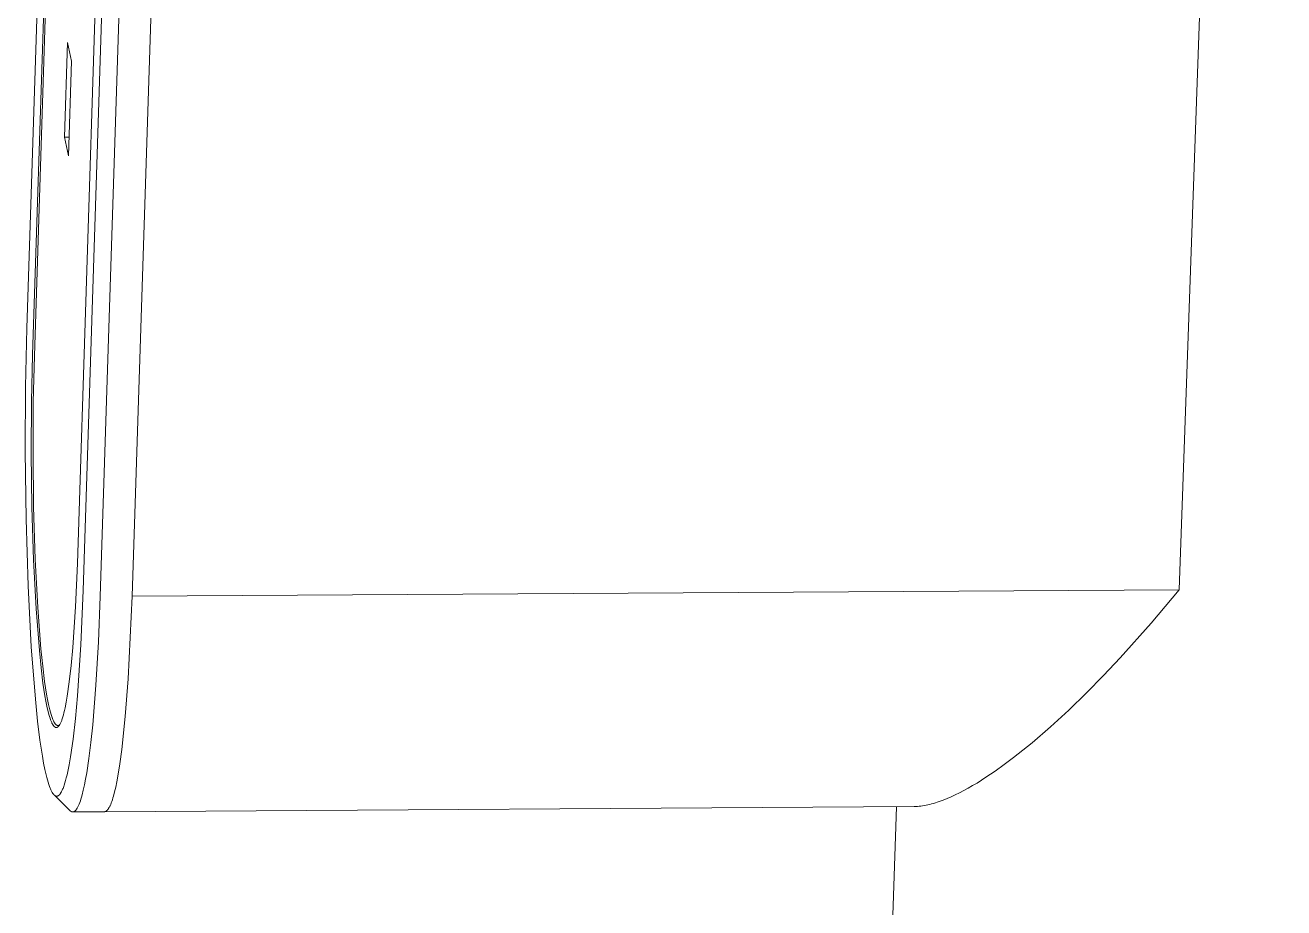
# Model space of a CAD drawing. Header units: millimetres. Extents: x 492 to 7139, y 278 to 5201.
# Drawn here: x 6151.1 to 6302.4, y 3116 to 3222.2 of the extents above; entities that cross this region are included whole.
import ezdxf

# ---------------------------------------------------------------- set-up
doc = ezdxf.new("R2010")
doc.units = ezdxf.units.MM
doc.layers.add('ZANO_R', color=7, linetype='Continuous', lineweight=0)

msp = doc.modelspace()

# ---------------------------------------------------------------- linework, layer by layer
at = {"layer": 'ZANO_R'}
for p, q in [((6168.82, 3512.79), (6157.36, 3157.39)), ((6158.05, 3154.17), (6169.52, 3509.69)), ((6289.85, 3154.24), (6302.42, 3509.39)), ((6160.12, 3153.43), (6171.61, 3508.98)), ((6175.46, 3509), (6163.94, 3153.46)), ((6155.27, 3309.61), (6151.29, 3185.69)), ((6151.98, 3182.49), (6155.93, 3305.69)), ((6156.1, 3304.22), (6152.19, 3182.4)), ((6155.82, 3208.67), (6156.19, 3220.06)), ((6156.19, 3220.06), (6156.67, 3217.84)), ((6156.67, 3217.84), (6156.3, 3206.45)), ((6155.82, 3208.67), (6156.37, 3208.67)), ((6156.3, 3206.45), (6155.82, 3208.67)), ((6151.29, 3185.69), (6151.13, 3178.64)), ((6151.85, 3176.87), (6151.98, 3182.49)), ((6152.19, 3182.4), (6152.06, 3176.82)), ((6151.13, 3178.64), (6151.09, 3170.86)), ((6151.81, 3170.68), (6151.85, 3176.87)), ((6152.06, 3176.82), (6152.03, 3170.68)), ((6151.09, 3170.86), (6151.19, 3162.73)), ((6151.89, 3164.2), (6151.81, 3170.68)), ((6152.03, 3170.68), (6152.1, 3164.24)), ((6152.09, 3157.83), (6151.89, 3164.2)), ((6152.1, 3164.24), (6152.3, 3157.92)), ((6151.19, 3162.73), (6151.43, 3154.73)), ((6152.39, 3151.96), (6152.09, 3157.83)), ((6152.3, 3157.92), (6152.6, 3152.1)), ((6157.36, 3157.39), (6157.14, 3152.18)), ((6151.43, 3154.73), (6151.81, 3147.37)), ((6157.77, 3147.63), (6158.05, 3154.17)), ((6289.85, 3154.24), (6163.94, 3153.46)), ((6286.47, 3150.23), (6289.85, 3154.24)), ((6159.9, 3148), (6160.12, 3153.43)), ((6163.94, 3153.46), (6163.46, 3143.52)), ((6152.79, 3146.96), (6152.39, 3151.96)), ((6152.6, 3152.1), (6152.99, 3147.13)), ((6157.14, 3152.18), (6156.81, 3147.32)), ((6282.74, 3146.06), (6286.47, 3150.23)), ((6159.6, 3142.78), (6159.9, 3148)), ((6151.81, 3147.37), (6152.31, 3141.08)), ((6153, 3144.85), (6152.79, 3146.96)), ((6152.99, 3147.13), (6153.21, 3145.04)), ((6156.81, 3147.32), (6156.62, 3145.13)), ((6157.37, 3141.51), (6157.77, 3147.63)), ((6153.23, 3143.03), (6153, 3144.85)), ((6153.21, 3145.04), (6153.43, 3143.23)), ((6156.62, 3145.13), (6156.39, 3143.16)), ((6280.75, 3143.95), (6282.74, 3146.06)), ((6153.43, 3143.23), (6153.67, 3141.71)), ((6156.39, 3143.16), (6156.15, 3141.45)), ((6163.46, 3143.52), (6163.12, 3139)), ((6278.68, 3141.85), (6280.75, 3143.95)), ((6153.47, 3141.49), (6153.23, 3143.03)), ((6153.67, 3141.71), (6153.79, 3141.05)), ((6159.21, 3138.02), (6159.6, 3142.78)), ((6276.55, 3139.78), (6278.68, 3141.85)), ((6152.31, 3141.08), (6152.58, 3138.43)), ((6153.59, 3140.83), (6153.47, 3141.49)), ((6153.71, 3140.24), (6153.59, 3140.83)), ((6153.83, 3139.71), (6153.71, 3140.24)), ((6153.79, 3141.05), (6153.9, 3140.46)), ((6153.9, 3140.46), (6153.98, 3140.13)), ((6153.98, 3140.13), (6154.05, 3139.81)), ((6156.02, 3140.71), (6155.89, 3140.04)), ((6156.15, 3141.45), (6156.02, 3140.71)), ((6157.12, 3138.76), (6157.37, 3141.51)), ((6153.89, 3139.46), (6153.83, 3139.71)), ((6153.95, 3139.23), (6153.89, 3139.46)), ((6154.02, 3139.01), (6153.95, 3139.23)), ((6154.08, 3138.81), (6154.02, 3139.01)), ((6154.05, 3139.81), (6154.13, 3139.51)), ((6154.15, 3138.62), (6154.08, 3138.81)), ((6154.13, 3139.51), (6154.21, 3139.24)), ((6154.18, 3138.53), (6154.15, 3138.62)), ((6154.21, 3139.24), (6154.29, 3138.99)), ((6154.29, 3138.99), (6154.33, 3138.87)), ((6154.33, 3138.87), (6154.37, 3138.76)), ((6154.37, 3138.76), (6154.42, 3138.66)), ((6154.42, 3138.66), (6154.46, 3138.56)), ((6155.51, 3138.62), (6155.48, 3138.53)), ((6155.55, 3138.73), (6155.51, 3138.62)), ((6155.62, 3138.95), (6155.55, 3138.73)), ((6155.69, 3139.19), (6155.62, 3138.95)), ((6155.75, 3139.45), (6155.69, 3139.19)), ((6155.82, 3139.74), (6155.75, 3139.45)), ((6155.89, 3140.04), (6155.82, 3139.74)), ((6156.84, 3136.29), (6157.12, 3138.76)), ((6163.12, 3139), (6162.7, 3135.04)), ((6274.36, 3137.77), (6276.55, 3139.78)), ((6152.58, 3138.43), (6152.87, 3136.15)), ((6154.21, 3138.45), (6154.18, 3138.53)), ((6154.24, 3138.37), (6154.21, 3138.45)), ((6154.28, 3138.29), (6154.24, 3138.37)), ((6154.31, 3138.22), (6154.28, 3138.29)), ((6154.35, 3138.15), (6154.31, 3138.22)), ((6154.38, 3138.09), (6154.35, 3138.15)), ((6154.41, 3138.03), (6154.38, 3138.09)), ((6154.43, 3138), (6154.41, 3138.03)), ((6154.45, 3137.97), (6154.43, 3138)), ((6154.47, 3137.95), (6154.45, 3137.97)), ((6154.46, 3138.56), (6154.5, 3138.47)), ((6154.48, 3137.92), (6154.47, 3137.95)), ((6154.5, 3137.9), (6154.48, 3137.92)), ((6154.5, 3138.47), (6154.54, 3138.38)), ((6154.52, 3137.88), (6154.5, 3137.9)), ((6154.53, 3137.86), (6154.52, 3137.88)), ((6154.55, 3137.84), (6154.53, 3137.86)), ((6154.54, 3138.38), (6154.56, 3138.34)), ((6154.57, 3137.82), (6154.55, 3137.84)), ((6154.56, 3138.34), (6154.58, 3138.3)), ((6154.59, 3137.8), (6154.57, 3137.82)), ((6154.58, 3138.3), (6154.6, 3138.27)), ((6154.6, 3137.79), (6154.59, 3137.8)), ((6154.6, 3138.27), (6154.63, 3138.23)), ((6154.62, 3137.77), (6154.6, 3137.79)), ((6154.64, 3137.76), (6154.62, 3137.77)), ((6154.63, 3138.23), (6154.65, 3138.2)), ((6154.66, 3137.74), (6154.64, 3137.76)), ((6154.65, 3138.2), (6154.67, 3138.17)), ((6154.67, 3137.73), (6154.66, 3137.74)), ((6154.67, 3138.17), (6154.69, 3138.14)), ((6154.69, 3137.72), (6154.67, 3137.73)), ((6154.69, 3138.14), (6154.71, 3138.11)), ((6154.71, 3137.71), (6154.69, 3137.72)), ((6154.71, 3138.11), (6154.72, 3138.1)), ((6154.73, 3137.7), (6154.71, 3137.71)), ((6154.72, 3138.1), (6154.73, 3138.09)), ((6154.73, 3138.09), (6154.74, 3138.08)), ((6154.75, 3137.7), (6154.73, 3137.7)), ((6154.74, 3138.08), (6154.76, 3138.06)), ((6154.76, 3137.69), (6154.75, 3137.7)), ((6154.76, 3138.06), (6154.77, 3138.05)), ((6154.78, 3137.69), (6154.76, 3137.69)), ((6154.77, 3138.05), (6154.78, 3138.04)), ((6154.78, 3138.04), (6154.79, 3138.03)), ((6154.8, 3137.69), (6154.78, 3137.69)), ((6154.79, 3138.03), (6154.8, 3138.02)), ((6154.8, 3138.02), (6154.81, 3138.01)), ((6154.82, 3137.68), (6154.8, 3137.69)), ((6154.81, 3138.01), (6154.82, 3138)), ((6154.82, 3138), (6154.83, 3137.99)), ((6154.83, 3137.68), (6154.82, 3137.68)), ((6154.83, 3137.99), (6154.84, 3137.99)), ((6154.85, 3137.68), (6154.83, 3137.68)), ((6154.84, 3137.99), (6154.85, 3137.98)), ((6154.85, 3137.98), (6154.86, 3137.97)), ((6154.87, 3137.69), (6154.85, 3137.68)), ((6154.86, 3137.97), (6154.88, 3137.97)), ((6154.89, 3137.69), (6154.87, 3137.69)), ((6154.88, 3137.97), (6154.89, 3137.96)), ((6154.89, 3137.96), (6154.9, 3137.95)), ((6154.91, 3137.69), (6154.89, 3137.69)), ((6154.9, 3137.95), (6154.9, 3137.95)), ((6154.9, 3137.95), (6154.91, 3137.95)), ((6154.91, 3137.95), (6154.91, 3137.95)), ((6154.91, 3137.95), (6154.92, 3137.94)), ((6154.92, 3137.7), (6154.91, 3137.69)), ((6154.92, 3137.94), (6154.93, 3137.94)), ((6154.94, 3137.71), (6154.92, 3137.7)), ((6154.93, 3137.94), (6154.93, 3137.94)), ((6154.93, 3137.94), (6154.94, 3137.94)), ((6154.94, 3137.94), (6154.94, 3137.94)), ((6154.94, 3137.94), (6154.95, 3137.93)), ((6154.96, 3137.71), (6154.94, 3137.71)), ((6154.95, 3137.93), (6154.95, 3137.93)), ((6154.95, 3137.93), (6154.96, 3137.93)), ((6154.96, 3137.93), (6154.96, 3137.93)), ((6154.96, 3137.93), (6154.97, 3137.93)), ((6154.98, 3137.72), (6154.96, 3137.71)), ((6154.97, 3137.93), (6154.97, 3137.93)), ((6154.97, 3137.93), (6154.98, 3137.93)), ((6154.98, 3137.93), (6154.99, 3137.93)), ((6154.99, 3137.74), (6154.98, 3137.72)), ((6154.99, 3137.93), (6154.99, 3137.92)), ((6154.99, 3137.92), (6155, 3137.92)), ((6155.01, 3137.75), (6154.99, 3137.74)), ((6155, 3137.92), (6155, 3137.92)), ((6155, 3137.92), (6155.01, 3137.92)), ((6155.01, 3137.92), (6155.01, 3137.92)), ((6155.01, 3137.92), (6155.02, 3137.92)), ((6155.03, 3137.76), (6155.01, 3137.75)), ((6155.02, 3137.92), (6155.02, 3137.92)), ((6155.02, 3137.92), (6155.03, 3137.92)), ((6155.03, 3137.92), (6155.04, 3137.92)), ((6155.05, 3137.78), (6155.03, 3137.76)), ((6155.04, 3137.92), (6155.04, 3137.92)), ((6155.04, 3137.92), (6155.05, 3137.92)), ((6155.05, 3137.92), (6155.06, 3137.93)), ((6155.05, 3137.92), (6155.05, 3137.92)), ((6155.07, 3137.79), (6155.05, 3137.78)), ((6155.06, 3137.93), (6155.06, 3137.93)), ((6155.06, 3137.93), (6155.07, 3137.93)), ((6155.18, 3137.92), (6155.06, 3137.92)), ((6155.07, 3137.93), (6155.07, 3137.93)), ((6155.07, 3137.93), (6155.08, 3137.93)), ((6155.08, 3137.81), (6155.07, 3137.79)), ((6155.08, 3137.93), (6155.09, 3137.93)), ((6155.1, 3137.83), (6155.08, 3137.81)), ((6155.09, 3137.93), (6155.09, 3137.93)), ((6155.09, 3137.93), (6155.1, 3137.93)), ((6155.1, 3137.93), (6155.1, 3137.94)), ((6155.1, 3137.94), (6155.11, 3137.94)), ((6155.12, 3137.85), (6155.1, 3137.83)), ((6155.11, 3137.94), (6155.11, 3137.94)), ((6155.11, 3137.94), (6155.12, 3137.94)), ((6155.12, 3137.94), (6155.13, 3137.95)), ((6155.12, 3137.94), (6155.12, 3137.94)), ((6155.14, 3137.87), (6155.12, 3137.85)), ((6155.13, 3137.95), (6155.14, 3137.95)), ((6155.14, 3137.95), (6155.14, 3137.95)), ((6155.14, 3137.95), (6155.15, 3137.95)), ((6155.16, 3137.89), (6155.14, 3137.87)), ((6155.15, 3137.95), (6155.15, 3137.96)), ((6155.15, 3137.96), (6155.16, 3137.96)), ((6155.16, 3137.96), (6155.17, 3137.97)), ((6155.17, 3137.92), (6155.16, 3137.89)), ((6155.17, 3137.97), (6155.19, 3137.98)), ((6155.19, 3137.94), (6155.17, 3137.92)), ((6155.19, 3137.98), (6155.2, 3137.98)), ((6155.21, 3137.97), (6155.19, 3137.94)), ((6155.2, 3137.98), (6155.21, 3137.99)), ((6155.23, 3138), (6155.21, 3137.97)), ((6155.21, 3137.99), (6155.22, 3138)), ((6155.22, 3138), (6155.23, 3138.01)), ((6155.24, 3138.03), (6155.23, 3138)), ((6155.23, 3138.01), (6155.24, 3138.02)), ((6155.26, 3138.06), (6155.24, 3138.03)), ((6155.3, 3138.12), (6155.26, 3138.06)), ((6155.33, 3138.19), (6155.3, 3138.12)), ((6155.37, 3138.27), (6155.33, 3138.19)), ((6155.4, 3138.35), (6155.37, 3138.27)), ((6155.44, 3138.44), (6155.4, 3138.35)), ((6155.48, 3138.53), (6155.44, 3138.44)), ((6158.99, 3135.89), (6159.21, 3138.02)), ((6272.14, 3135.85), (6274.36, 3137.77)), ((6152.87, 3136.15), (6153.16, 3134.22)), ((6156.53, 3134.15), (6156.84, 3136.29)), ((6158.75, 3133.95), (6158.99, 3135.89)), ((6271.03, 3134.94), (6272.14, 3135.85)), ((6153.16, 3134.22), (6153.31, 3133.39)), ((6156.37, 3133.21), (6156.53, 3134.15)), ((6162.7, 3135.04), (6162.47, 3133.32)), ((6268.8, 3133.22), (6269.91, 3134.06)), ((6269.91, 3134.06), (6271.03, 3134.94)), ((6153.31, 3133.39), (6153.46, 3132.64)), ((6153.46, 3132.64), (6153.61, 3131.98)), ((6156.2, 3132.37), (6156.37, 3133.21)), ((6158.49, 3132.24), (6158.75, 3133.95)), ((6162.47, 3133.32), (6162.23, 3131.81)), ((6267.7, 3132.43), (6268.8, 3133.22)), ((6153.61, 3131.98), (6153.69, 3131.67)), ((6153.69, 3131.67), (6153.77, 3131.37)), ((6153.77, 3131.37), (6153.85, 3131.1)), ((6153.85, 3131.1), (6153.93, 3130.84)), ((6155.86, 3131.01), (6155.95, 3131.31)), ((6155.95, 3131.31), (6156.03, 3131.64)), ((6156.03, 3131.64), (6156.12, 3131.99)), ((6156.12, 3131.99), (6156.2, 3132.37)), ((6158.22, 3130.78), (6158.35, 3131.48)), ((6158.35, 3131.48), (6158.49, 3132.24)), ((6162.1, 3131.13), (6161.97, 3130.51)), ((6162.23, 3131.81), (6162.1, 3131.13)), ((6265.53, 3131), (6266.6, 3131.69)), ((6266.6, 3131.69), (6267.7, 3132.43)), ((6153.93, 3130.84), (6154.01, 3130.6)), ((6154.01, 3130.6), (6154.1, 3130.39)), ((6154.1, 3130.39), (6154.14, 3130.29)), ((6154.14, 3130.29), (6154.18, 3130.19)), ((6154.18, 3130.19), (6154.22, 3130.1)), ((6154.22, 3130.1), (6154.26, 3130.01)), ((6154.26, 3130.01), (6154.31, 3129.93)), ((6154.31, 3129.93), (6154.35, 3129.86)), ((6154.35, 3129.86), (6154.37, 3129.82)), ((6154.37, 3129.82), (6154.39, 3129.79)), ((6154.39, 3129.79), (6154.42, 3129.76)), ((6154.42, 3129.76), (6154.44, 3129.73)), ((6154.44, 3129.73), (6154.46, 3129.7)), ((6154.46, 3129.7), (6154.48, 3129.67)), ((6154.48, 3129.67), (6154.5, 3129.64)), ((6154.5, 3129.64), (6154.52, 3129.62)), ((6154.52, 3129.62), (6154.55, 3129.59)), ((6154.55, 3129.59), (6154.57, 3129.57)), ((6154.57, 3129.57), (6154.59, 3129.55)), ((6154.59, 3129.55), (6154.61, 3129.53)), ((6156.46, 3127.69), (6154.61, 3129.53)), ((6154.61, 3129.53), (6154.63, 3129.52)), ((6154.63, 3129.52), (6154.66, 3129.5)), ((6154.66, 3129.5), (6154.68, 3129.48)), ((6155.08, 3129.49), (6155.1, 3129.5)), ((6155.1, 3129.5), (6155.12, 3129.52)), ((6155.12, 3129.52), (6155.15, 3129.54)), ((6155.15, 3129.54), (6155.17, 3129.56)), ((6155.17, 3129.56), (6155.19, 3129.58)), ((6155.19, 3129.58), (6155.21, 3129.6)), ((6155.21, 3129.6), (6155.24, 3129.63)), ((6155.24, 3129.63), (6155.26, 3129.66)), ((6155.26, 3129.66), (6155.28, 3129.68)), ((6155.28, 3129.68), (6155.3, 3129.71)), ((6155.3, 3129.71), (6155.33, 3129.75)), ((6155.33, 3129.75), (6155.35, 3129.78)), ((6155.35, 3129.78), (6155.37, 3129.81)), ((6155.37, 3129.81), (6155.39, 3129.85)), ((6155.39, 3129.85), (6155.42, 3129.89)), ((6155.42, 3129.89), (6155.44, 3129.93)), ((6155.44, 3129.93), (6155.46, 3129.97)), ((6155.46, 3129.97), (6155.51, 3130.06)), ((6155.51, 3130.06), (6155.55, 3130.15)), ((6155.55, 3130.15), (6155.59, 3130.26)), ((6155.59, 3130.26), (6155.64, 3130.36)), ((6155.64, 3130.36), (6155.68, 3130.48)), ((6155.68, 3130.48), (6155.73, 3130.6)), ((6155.73, 3130.6), (6155.77, 3130.73)), ((6155.77, 3130.73), (6155.86, 3131.01)), ((6157.86, 3129.32), (6157.94, 3129.58)), ((6157.94, 3129.58), (6158.08, 3130.14)), ((6158.08, 3130.14), (6158.22, 3130.78)), ((6161.84, 3129.95), (6161.71, 3129.44)), ((6161.97, 3130.51), (6161.84, 3129.95)), ((6262.42, 3129.34), (6262.92, 3129.58)), ((6262.92, 3129.58), (6263.43, 3129.83)), ((6263.43, 3129.83), (6263.95, 3130.1)), ((6263.95, 3130.1), (6264.47, 3130.38)), ((6264.47, 3130.38), (6264.99, 3130.69)), ((6264.99, 3130.69), (6265.53, 3131)), ((6154.68, 3129.48), (6154.7, 3129.47)), ((6154.7, 3129.47), (6154.72, 3129.46)), ((6154.72, 3129.46), (6154.74, 3129.45)), ((6154.74, 3129.45), (6154.77, 3129.44)), ((6154.77, 3129.44), (6154.79, 3129.43)), ((6154.79, 3129.43), (6154.81, 3129.43)), ((6154.81, 3129.43), (6154.83, 3129.42)), ((6154.83, 3129.42), (6154.86, 3129.42)), ((6154.86, 3129.42), (6154.88, 3129.42)), ((6154.88, 3129.42), (6154.9, 3129.42)), ((6154.9, 3129.42), (6154.92, 3129.43)), ((6154.92, 3129.43), (6154.94, 3129.43)), ((6154.94, 3129.43), (6154.97, 3129.43)), ((6154.97, 3129.43), (6154.99, 3129.44)), ((6154.99, 3129.44), (6155.01, 3129.45)), ((6155.01, 3129.45), (6155.03, 3129.46)), ((6155.03, 3129.46), (6155.06, 3129.47)), ((6155.06, 3129.47), (6155.08, 3129.49)), ((6157.31, 3127.94), (6157.35, 3128)), ((6157.35, 3128), (6157.39, 3128.06)), ((6157.39, 3128.06), (6157.42, 3128.13)), ((6157.42, 3128.13), (6157.46, 3128.21)), ((6157.46, 3128.21), (6157.5, 3128.29)), ((6157.5, 3128.29), (6157.54, 3128.37)), ((6157.54, 3128.37), (6157.57, 3128.46)), ((6157.57, 3128.46), (6157.65, 3128.65)), ((6157.65, 3128.65), (6157.72, 3128.85)), ((6157.72, 3128.85), (6157.79, 3129.08)), ((6157.79, 3129.08), (6157.86, 3129.32)), ((6257.98, 3128.18), (6160.61, 3127.55)), ((6161.16, 3128.02), (6161.12, 3127.96)), ((6161.19, 3128.08), (6161.16, 3128.02)), ((6161.23, 3128.14), (6161.19, 3128.08)), ((6161.26, 3128.21), (6161.23, 3128.14)), ((6161.3, 3128.28), (6161.26, 3128.21)), ((6161.33, 3128.36), (6161.3, 3128.28)), ((6161.37, 3128.44), (6161.33, 3128.36)), ((6161.43, 3128.61), (6161.37, 3128.44)), ((6161.5, 3128.79), (6161.43, 3128.61)), ((6161.57, 3128.99), (6161.5, 3128.79)), ((6161.64, 3129.21), (6161.57, 3128.99)), ((6161.71, 3129.44), (6161.64, 3129.21)), ((6246.67, 2861.2), (6255.85, 3128.16)), ((6257.98, 3128.18), (6258.18, 3128.18)), ((6258.18, 3128.18), (6258.37, 3128.19)), ((6258.37, 3128.19), (6258.57, 3128.21)), ((6258.57, 3128.21), (6258.78, 3128.23)), ((6258.78, 3128.23), (6258.98, 3128.26)), ((6258.98, 3128.26), (6259.19, 3128.29)), ((6259.19, 3128.29), (6259.41, 3128.33)), ((6259.41, 3128.33), (6259.62, 3128.38)), ((6259.62, 3128.38), (6259.84, 3128.43)), ((6259.84, 3128.43), (6260.06, 3128.49)), ((6260.06, 3128.49), (6260.29, 3128.55)), ((6260.29, 3128.55), (6260.52, 3128.62)), ((6260.52, 3128.62), (6260.75, 3128.69)), ((6260.75, 3128.69), (6260.98, 3128.77)), ((6260.98, 3128.77), (6261.45, 3128.94)), ((6261.45, 3128.94), (6261.93, 3129.13)), ((6261.93, 3129.13), (6262.42, 3129.34)), ((6156.46, 3127.69), (6156.48, 3127.67)), ((6156.48, 3127.67), (6156.5, 3127.65)), ((6156.5, 3127.65), (6156.52, 3127.64)), ((6156.52, 3127.64), (6156.53, 3127.62)), ((6156.53, 3127.62), (6156.55, 3127.61)), ((6156.55, 3127.61), (6156.57, 3127.6)), ((6156.57, 3127.6), (6156.59, 3127.59)), ((6156.59, 3127.59), (6156.61, 3127.58)), ((6156.61, 3127.58), (6156.63, 3127.57)), ((6156.63, 3127.57), (6156.64, 3127.56)), ((6156.64, 3127.56), (6156.66, 3127.55)), ((6156.66, 3127.55), (6156.68, 3127.54)), ((6156.68, 3127.54), (6156.7, 3127.54)), ((6156.7, 3127.54), (6156.72, 3127.53)), ((6156.72, 3127.53), (6156.74, 3127.53)), ((6156.74, 3127.53), (6156.76, 3127.53)), ((6156.76, 3127.53), (6156.77, 3127.52)), ((6156.77, 3127.52), (6156.79, 3127.52)), ((6156.79, 3127.52), (6156.81, 3127.52)), ((6160.61, 3127.55), (6156.8, 3127.52)), ((6156.81, 3127.52), (6156.83, 3127.53)), ((6156.83, 3127.53), (6156.85, 3127.53)), ((6156.85, 3127.53), (6156.87, 3127.53)), ((6156.87, 3127.53), (6156.88, 3127.54)), ((6156.88, 3127.54), (6156.9, 3127.54)), ((6156.9, 3127.54), (6156.92, 3127.55)), ((6156.92, 3127.55), (6156.94, 3127.56)), ((6156.94, 3127.56), (6156.96, 3127.57)), ((6156.96, 3127.57), (6156.98, 3127.58)), ((6156.98, 3127.58), (6157, 3127.59)), ((6157, 3127.59), (6157.02, 3127.6)), ((6157.02, 3127.6), (6157.03, 3127.61)), ((6157.03, 3127.61), (6157.05, 3127.63)), ((6157.05, 3127.63), (6157.07, 3127.64)), ((6157.07, 3127.64), (6157.09, 3127.66)), ((6157.09, 3127.66), (6157.11, 3127.67)), ((6157.11, 3127.67), (6157.13, 3127.69)), ((6157.13, 3127.69), (6157.15, 3127.71)), ((6157.15, 3127.71), (6157.16, 3127.73)), ((6157.16, 3127.73), (6157.18, 3127.75)), ((6157.18, 3127.75), (6157.2, 3127.78)), ((6157.2, 3127.78), (6157.22, 3127.8)), ((6157.22, 3127.8), (6157.24, 3127.83)), ((6157.24, 3127.83), (6157.26, 3127.85)), ((6157.26, 3127.85), (6157.28, 3127.88)), ((6157.28, 3127.88), (6157.29, 3127.91)), ((6157.29, 3127.91), (6157.31, 3127.94)), ((6160.62, 3127.55), (6160.61, 3127.55)), ((6160.64, 3127.55), (6160.62, 3127.55)), ((6160.66, 3127.55), (6160.64, 3127.55)), ((6160.67, 3127.56), (6160.66, 3127.55)), ((6160.69, 3127.56), (6160.67, 3127.56)), ((6160.71, 3127.57), (6160.69, 3127.56)), ((6160.73, 3127.57), (6160.71, 3127.57)), ((6160.74, 3127.58), (6160.73, 3127.57)), ((6160.76, 3127.59), (6160.74, 3127.58)), ((6160.78, 3127.59), (6160.76, 3127.59)), ((6160.8, 3127.6), (6160.78, 3127.59)), ((6160.81, 3127.61), (6160.8, 3127.6)), ((6160.83, 3127.63), (6160.81, 3127.61)), ((6160.85, 3127.64), (6160.83, 3127.63)), ((6160.86, 3127.65), (6160.85, 3127.64)), ((6160.88, 3127.66), (6160.86, 3127.65)), ((6160.9, 3127.68), (6160.88, 3127.66)), ((6160.92, 3127.7), (6160.9, 3127.68)), ((6160.93, 3127.71), (6160.92, 3127.7)), ((6160.95, 3127.73), (6160.93, 3127.71)), ((6160.97, 3127.75), (6160.95, 3127.73)), ((6160.99, 3127.77), (6160.97, 3127.75)), ((6161, 3127.79), (6160.99, 3127.77)), ((6161.02, 3127.81), (6161, 3127.79)), ((6161.04, 3127.83), (6161.02, 3127.81)), ((6161.06, 3127.86), (6161.04, 3127.83)), ((6161.07, 3127.88), (6161.06, 3127.86)), ((6161.09, 3127.91), (6161.07, 3127.88)), ((6161.12, 3127.96), (6161.09, 3127.91))]:
    msp.add_line(p, q, dxfattribs=at)

doc.saveas('drawing.dxf')
